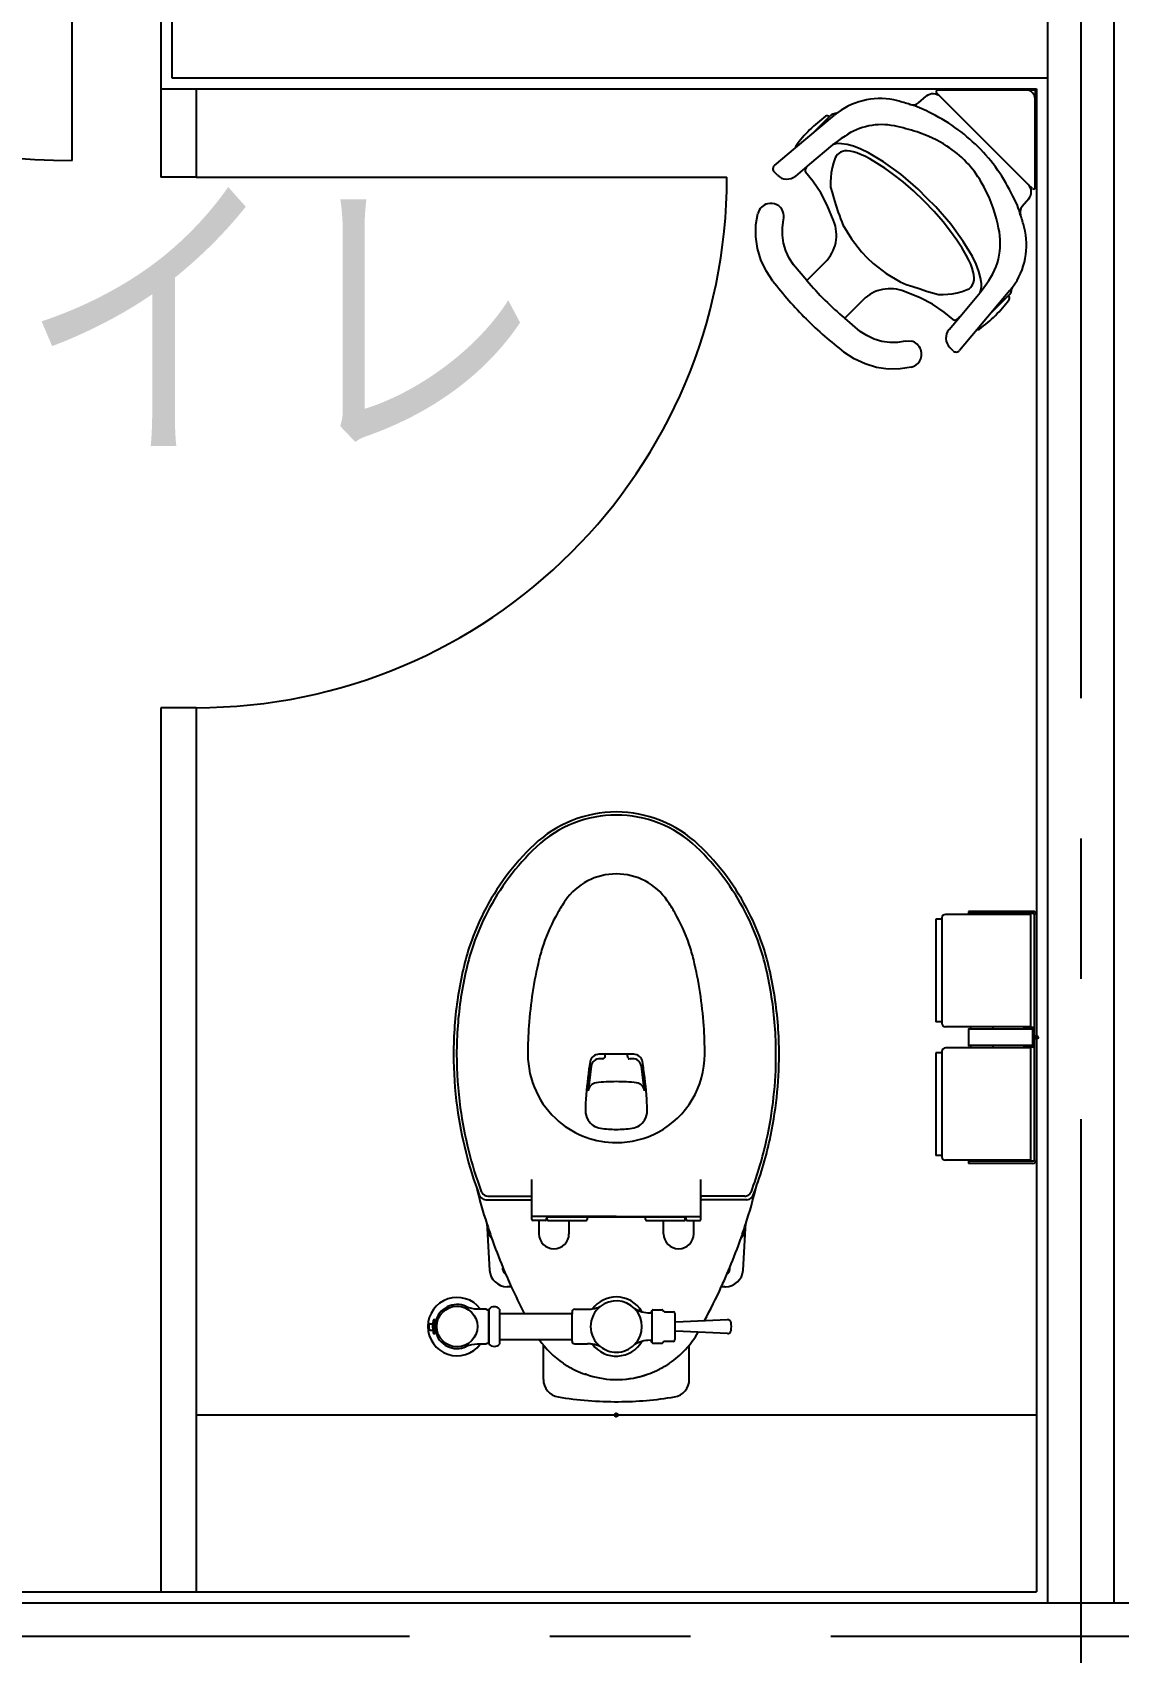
# Model space of a CAD drawing. Extents: x -119186 to 81195, y 1816 to 147180.
# Drawn here: x 28291 to 29519, y 32494 to 34326 of the extents above; entities that cross this region are included whole.
import ezdxf
from ezdxf.enums import TextEntityAlignment as Align

# ---------------------------------------------------------------- set-up
doc = ezdxf.new("R2010")
doc.units = 0
doc.header["$LTSCALE"] = 12.7
doc.header["$MEASUREMENT"] = 0
doc.header["$PDMODE"] = 1
doc.header["$PDSIZE"] = -2
doc.linetypes.add('CENTER', pattern=[2, 1.25, -0.25, 0.25, -0.25])
doc.layers.get('0').update_dxf_attribs({"linetype": 'CONTINUOUS'})
doc.layers.get('DEFPOINTS').update_dxf_attribs({"color": 1, "linetype": 'CONTINUOUS'})
for name, color, linetype in [('80_SHELL_TEXT', 7, 'CONTINUOUS'), ('A_建築（什器）', 8, 'CONTINUOUS'), ('A_建築（建具）', 2, 'CONTINUOUS'), ('A_建築（新設・仕上げ）', 2, 'CONTINUOUS'), ('A_建築（軽鉄下地）', 8, 'CONTINUOUS'), ('A_通り芯', 8, 'CENTER')]:
    doc.layers.add(name, color=color, linetype=linetype)
doc.styles.get("Standard").update_dxf_attribs({"font": 'txt', "bigfont": 'BIGFONT.SHX'})

# ---------------------------------------------------------------- blocks, each defined once
blk = doc.blocks.new('Toilet Paper Holder')
at = {"color": 0}
for p, q in [((-106.958, 133.5), (-114, 133.5)), ((-114, 133.5), (-114, 17.5)), ((-106.958, 135), (-106.958, 16)), ((-6.6, 139), (-102.958, 139)), ((-4, 142.5), (-77, 142.5)), ((-77, 142.5), (-77, 140)), ((-3.5, 140), (-77, 140)), ((-6.6, 12), (-6.6, 139)), ((-2.5, 139), (-2.5, -139)), ((0, 138.5), (0, -138.5)), ((0, 125.25), (0, 120.75)), ((0, 77.75), (0, 73.25)), ((0, 30.25), (0, 25.75)), ((-106.958, 17.5), (-114, 17.5)), ((-6.6, 12), (-102.958, 12)), ((-77, 8.75), (-77, -8.75)), ((-5, 9.25), (-76.5, 9.25)), ((-74.5, 12), (-74.5, 9.25)), ((-49.5, 12), (-49.5, 9.25)), ((-4.5, 11), (-14.5, 11)), ((-14.5, 11), (-14.5, 9.5)), ((-4.5, 9.5), (-14.5, 9.5)), ((-4.5, 8.75), (-4.5, -8.75)), ((-4, 9), (-4, -9)), ((-2.5, 9), (-2.5, -9)), ((-106.958, -17.5), (-114, -17.5)), ((-114, -17.5), (-114, -133.5)), ((-106.958, -16), (-106.958, -135)), ((-6.6, -12), (-102.958, -12)), ((-5, -9.25), (-76.5, -9.25)), ((-74.5, -9.25), (-74.5, -12)), ((-49.5, -9.25), (-49.5, -12)), ((-4.5, -9.5), (-14.5, -9.5)), ((-14.5, -9.5), (-14.5, -11)), ((-4.5, -11), (-14.5, -11)), ((-6.6, -139), (-6.6, -12)), ((0, -25.75), (0, -30.25)), ((0, -73.25), (0, -77.75)), ((0, -120.75), (0, -125.25)), ((-106.958, -133.5), (-114, -133.5)), ((-6.6, -139), (-102.958, -139)), ((-3.5, -140), (-77, -140)), ((-77, -140), (-77, -142.5)), ((-4, -142.5), (-77, -142.5))]:
    blk.add_line(p, q, dxfattribs=at)
for centre, radius, start, end in [((-102.958, 135), 4, 90, 180), ((-4, 138.5), 4, 0, 90), ((-3.5, 139), 1, 0, 90), ((-102.958, 16), 4, 180, 270), ((-76.5, 8.75), 0.5, 90, 180), ((-5, 8.75), 0.5, 0, 90), ((-4.5, 9), 2, 0, 90), ((-4.5, 9), 0.5, 0, 90), ((-102.958, -16), 4, 90, 180), ((-76.5, -8.75), 0.5, 180, 270), ((-5, -8.75), 0.5, 270, 0), ((-4.5, -9), 0.5, 270, 0), ((-4.5, -9), 2, 270, 0), ((-102.958, -135), 4, 180, 270), ((-4, -138.5), 4, 270, 0), ((-3.5, -139), 1, 270, 0)]:
    blk.add_arc(centre, radius, start, end, dxfattribs=at)
at = {"layer": 'DEFPOINTS'}
blk.add_circle((0, 0), 2, dxfattribs=at)
blk.add_point((0, 0), dxfattribs=at)

msp = doc.modelspace()

# ---------------------------------------------------------------- linework, layer by layer
at = {"layer": 'A_建築（什器）'}
for p, q in [((28436.16, 34262.64), (28436.16, 34162.64)), ((28476.16, 34262.64), (28476.16, 34162.64)), ((29292.58, 34246.65), (29301.5, 34254.14)), ((29317.7, 34253.43), (29313.2, 34257.93)), ((29316.77, 34261.08), (29314.5, 34261.08)), ((29315.81, 34261.08), (29314.5, 34261.08)), ((29315.81, 34262.64), (29350.81, 34262.64)), ((29315.81, 34261.08), (29315.81, 34262.64)), ((29350.81, 34261.08), (29315.81, 34261.08)), ((29332.54, 34261.08), (29316.77, 34261.08)), ((29416.7, 34154.43), (29317.7, 34253.43)), ((29350.81, 34261.08), (29336.66, 34261.08)), ((29350.81, 34262.64), (29350.81, 34261.08)), ((29414.6, 34261.08), (29350.81, 34261.08)), ((29424.6, 34261.08), (29350.81, 34261.08)), ((29424.6, 34261.08), (29424.6, 34187.28)), ((29424.6, 34187.28), (29424.6, 34251.08)), ((29153.74, 34195.97), (29197.65, 34232.81)), ((29193.67, 34232.73), (29191.9, 34230.97)), ((29199.9, 34235.1), (29195.91, 34234.03)), ((29191.9, 34230.97), (29173.55, 34212.62)), ((29129.9, 34175.97), (29153.74, 34195.97)), ((29195.56, 34199.18), (29169.34, 34177.19)), ((29195.56, 34199.18), (29195.1, 34198.82)), ((29200.96, 34203.18), (29195.56, 34199.18)), ((29199.4, 34200.33), (29195.56, 34199.18)), ((29202.81, 34200.57), (29199.4, 34200.33)), ((29205.43, 34206.27), (29200.96, 34203.18)), ((29205.77, 34200.5), (29202.81, 34200.57)), ((29209.72, 34209.1), (29205.43, 34206.27)), ((29212.05, 34199.63), (29205.77, 34200.5)), ((29213.79, 34211.69), (29209.72, 34209.1)), ((29219.43, 34197.63), (29212.05, 34199.63)), ((29227.58, 34194.49), (29219.43, 34197.63)), ((29236.13, 34190.35), (29227.58, 34194.49)), ((29169.34, 34177.19), (29153.58, 34163.97)), ((29196.6, 34178.94), (29195.05, 34173.14)), ((29198.7, 34184.58), (29196.6, 34178.94)), ((29199.78, 34186.59), (29198.7, 34184.58)), ((29201.2, 34188.37), (29199.78, 34186.59)), ((29202.88, 34189.82), (29201.2, 34188.37)), ((29204.72, 34190.93), (29202.88, 34189.82)), ((29206.84, 34191.76), (29204.72, 34190.93)), ((29209.34, 34192.3), (29206.84, 34191.76)), ((29212.2, 34192.47), (29209.34, 34192.3)), ((29215.42, 34192.19), (29212.2, 34192.47)), ((29219, 34191.45), (29215.42, 34192.19)), ((29222.97, 34190.21), (29219, 34191.45)), ((29227.36, 34188.47), (29222.97, 34190.21)), ((29232.22, 34186.22), (29227.36, 34188.47)), ((29237.61, 34183.4), (29232.22, 34186.22)), ((29253.3, 34180.05), (29236.13, 34190.35)), ((29245.72, 34178.66), (29237.61, 34183.4)), ((29254.71, 34172.81), (29245.72, 34178.66)), ((29272.66, 34165.87), (29253.3, 34180.05)), ((29424.6, 34187.28), (29424.6, 34173.14)), ((29424.6, 34187.28), (29426.16, 34187.28)), ((29424.6, 34152.28), (29424.6, 34187.28)), ((29426.16, 34187.28), (29426.16, 34152.28)), ((28476.16, 34162.64), (28436.16, 34162.64)), ((28476.16, 34162.64), (29076.16, 34162.64)), ((29133.33, 34164.86), (29129.58, 34168.6)), ((29173.45, 34158.24), (29165.04, 34168.49)), ((29182.38, 34144.88), (29173.45, 34158.24)), ((29193.65, 34162.43), (29193.38, 34157.34)), ((29194.11, 34167.46), (29193.65, 34162.43)), ((29195.05, 34173.14), (29194.11, 34167.46)), ((29264.58, 34165.74), (29254.71, 34172.81)), ((29275.34, 34157.26), (29264.58, 34165.74)), ((29292.37, 34148.9), (29272.66, 34165.87)), ((29424.6, 34169.02), (29424.6, 34154.16)), ((29189.64, 34131.07), (29182.38, 34144.88)), ((29193.38, 34157.34), (29193.32, 34151.53)), ((29193.32, 34151.53), (29195.04, 34145.41)), ((29195.04, 34145.41), (29197.1, 34138.65)), ((29286.92, 34147.23), (29275.34, 34157.26)), ((29299.06, 34135.67), (29286.92, 34147.23)), ((29302.29, 34139.02), (29292.37, 34148.9)), ((29421.45, 34149.68), (29416.7, 34154.43)), ((29424.6, 34154.16), (29424.6, 34152.28)), ((29424.6, 34152.28), (29424.6, 34150.98)), ((29424.6, 34150.98), (29424.6, 34152.28)), ((29426.16, 34152.28), (29424.6, 34152.28)), ((29109.03, 34108.6), (29111.18, 34121.62)), ((29196.81, 34113.54), (29189.64, 34131.07)), ((29197.1, 34138.65), (29199.46, 34131.17)), ((29199.46, 34131.17), (29202.12, 34122.88)), ((29202.12, 34122.88), (29203.29, 34119.34)), ((29310.51, 34123.65), (29299.06, 34135.67)), ((29312.18, 34129.1), (29302.29, 34139.02)), ((29320.53, 34112.07), (29310.51, 34123.65)), ((29329.15, 34109.39), (29312.18, 34129.1)), ((29417.41, 34138.23), (29409.92, 34129.31)), ((29108.89, 34095.29), (29109.03, 34108.6)), ((29138.85, 34096.89), (29138.89, 34105.76)), ((29138.89, 34105.76), (29140.31, 34114.45)), ((29203.29, 34119.34), (29204.57, 34115.61)), ((29204.57, 34115.61), (29205.93, 34112.01)), ((29205.93, 34112.01), (29207.36, 34108.82)), ((29207.36, 34108.82), (29216.87, 34092.83)), ((29329.01, 34101.31), (29320.53, 34112.07)), ((29343.32, 34090.03), (29329.15, 34109.39)), ((29110.78, 34081.98), (29108.89, 34095.29)), ((29140.17, 34088.03), (29138.85, 34096.89)), ((29142.81, 34079.39), (29140.17, 34088.03)), ((29216.87, 34092.83), (29228.31, 34078.13)), ((29336.09, 34091.44), (29329.01, 34101.31)), ((29341.94, 34082.44), (29336.09, 34091.44)), ((29353.62, 34072.86), (29343.32, 34090.03)), ((29114.67, 34069), (29110.78, 34081.98)), ((29120.46, 34056.64), (29114.67, 34069)), ((29146.71, 34071.16), (29142.81, 34079.39)), ((29151.51, 34063.49), (29146.71, 34071.16)), ((29166.63, 34045.78), (29187.35, 34066.5)), ((29228.31, 34078.13), (29234.85, 34071.58)), ((29234.85, 34071.58), (29241.4, 34065.03)), ((29346.67, 34074.34), (29341.94, 34082.44)), ((29349.49, 34068.95), (29346.67, 34074.34)), ((29351.75, 34064.09), (29349.49, 34068.95)), ((29357.76, 34064.3), (29353.62, 34072.86)), ((29128.03, 34045.21), (29120.46, 34056.64)), ((29166.63, 34045.78), (29151.51, 34063.49)), ((29241.4, 34065.03), (29256.1, 34053.6)), ((29256.1, 34053.6), (29272.09, 34044.09)), ((29353.49, 34059.69), (29351.75, 34064.09)), ((29354.72, 34055.73), (29353.49, 34059.69)), ((29355.47, 34052.15), (29354.72, 34055.73)), ((29355.74, 34048.93), (29355.47, 34052.15)), ((29355.58, 34046.06), (29355.74, 34048.93)), ((29360.91, 34056.15), (29357.76, 34064.3)), ((29362.9, 34048.77), (29360.91, 34056.15)), ((29363.77, 34042.5), (29362.9, 34048.77)), ((29272.09, 34044.09), (29275.28, 34042.66)), ((29275.28, 34042.66), (29278.88, 34041.3)), ((29294.59, 34026.12), (29277.06, 34033.29)), ((29278.88, 34041.3), (29282.61, 34040.01)), ((29282.61, 34040.01), (29286.15, 34038.85)), ((29286.15, 34038.85), (29294.44, 34036.19)), ((29294.44, 34036.19), (29301.93, 34033.83)), ((29301.93, 34033.83), (29308.68, 34031.76)), ((29308.68, 34031.76), (29315.48, 34030.02)), ((29315.48, 34030.02), (29320.61, 34030.11)), ((29320.61, 34030.11), (29325.71, 34030.38)), ((29325.71, 34030.38), (29330.74, 34030.83)), ((29330.74, 34030.83), (29336.41, 34031.78)), ((29336.41, 34031.78), (29342.21, 34033.33)), ((29339.69, 34005.15), (29362.45, 34032.29)), ((29342.21, 34033.33), (29347.85, 34035.43)), ((29347.85, 34035.43), (29349.87, 34036.51)), ((29349.87, 34036.51), (29351.64, 34037.93)), ((29351.64, 34037.93), (29353.1, 34039.61)), ((29353.1, 34039.61), (29354.2, 34041.45)), ((29354.2, 34041.45), (29355.03, 34043.56)), ((29355.03, 34043.56), (29355.58, 34046.06)), ((29396.09, 34034.38), (29359.1, 33990.3)), ((29362.09, 34031.83), (29362.45, 34032.29)), ((29362.45, 34032.29), (29366.45, 34037.69)), ((29362.45, 34032.29), (29363.6, 34036.13)), ((29363.6, 34036.13), (29363.85, 34039.54)), ((29363.85, 34039.54), (29363.77, 34042.5)), ((29366.45, 34037.69), (29369.55, 34042.16)), ((29394.19, 34028.58), (29396.01, 34030.39)), ((29397.3, 34032.63), (29398.37, 34036.62)), ((29230.02, 34023.83), (29209.32, 34003.13)), ((29308.4, 34018.86), (29294.59, 34026.12)), ((29321.76, 34009.93), (29308.4, 34018.86)), ((29375.89, 34010.28), (29394.19, 34028.58)), ((29226.76, 33988.24), (29209.32, 34003.13)), ((29332.01, 34001.52), (29321.76, 34009.93)), ((29327.25, 33990.3), (29339.69, 34005.15)), ((29234.43, 33983.44), (29226.76, 33988.24)), ((29242.66, 33979.54), (29234.43, 33983.44)), ((29251.3, 33976.9), (29242.66, 33979.54)), ((29260.16, 33975.58), (29251.3, 33976.9)), ((29269.04, 33975.62), (29260.16, 33975.58)), ((29277.72, 33977.04), (29269.04, 33975.62)), ((29277.72, 33977.04), (29281.15, 33977.47)), ((29281.15, 33977.47), (29284.41, 33977.15)), ((29359.1, 33990.3), (29339.24, 33966.63)), ((29219.91, 33957.19), (29208.48, 33964.75)), ((29232.27, 33951.4), (29219.91, 33957.19)), ((29331.88, 33966.31), (29328.13, 33970.06)), ((29245.25, 33947.51), (29232.27, 33951.4)), ((29258.56, 33945.62), (29245.25, 33947.51)), ((29271.88, 33945.75), (29258.56, 33945.62)), ((29284.89, 33947.91), (29271.88, 33945.75)), ((28436.16, 33562.64), (28436.16, 32562.64)), ((28476.16, 33562.64), (28436.16, 33562.64)), ((28476.16, 33562.64), (28476.16, 32562.64)), ((28938.66, 33170.64), (28931.51, 33170.64)), ((28951.16, 33170.64), (28938.66, 33170.64)), ((28938.66, 33168.64), (28938.66, 33170.64)), ((28963.66, 33170.64), (28951.16, 33170.64)), ((28963.66, 33168.64), (28963.66, 33170.64)), ((28970.81, 33170.64), (28963.66, 33170.64)), ((28922.84, 33157.2), (28922.3, 33153.64)), ((28935.66, 33165.64), (28932.72, 33165.64)), ((28964.66, 33165.64), (28965.3, 33165.64)), ((28969.6, 33165.64), (28966.66, 33165.64)), ((28980.02, 33153.64), (28979.48, 33157.2)), ((28855.66, 33009.14), (28855.66, 33028.81)), ((29046.66, 33010.14), (29046.66, 33028.81)), ((28803.8, 33006.14), (28854.66, 33006.14)), ((28806.03, 33010.14), (28854.66, 33010.14)), ((28855.66, 33005.14), (28855.66, 33009.14)), ((28855.66, 32991.42), (28855.66, 33005.14)), ((29046.66, 33009.14), (29046.66, 33010.14)), ((29046.66, 33005.14), (29046.66, 33009.14)), ((29046.66, 32991.42), (29046.66, 33005.14)), ((29096.29, 33010.14), (29047.66, 33010.14)), ((29096.49, 33006.14), (29047.66, 33006.14)), ((29098.53, 33006.14), (29096.49, 33006.14)), ((28855.66, 32983.64), (28855.66, 32991.42)), ((28951.16, 32987.31), (28855.66, 32987.31)), ((28872.16, 32984.11), (28872.16, 32985.41)), ((28873.16, 32983.64), (28873.16, 32986.41)), ((28918.16, 32986.41), (28873.16, 32986.41)), ((28918.16, 32986.41), (28918.16, 32983.64)), ((28984.16, 32986.41), (28918.16, 32986.41)), ((28951.16, 32987.31), (29046.66, 32987.31)), ((29029.16, 32986.41), (28984.16, 32986.41)), ((28984.16, 32983.64), (28984.16, 32986.41)), ((29029.16, 32983.64), (29029.16, 32986.41)), ((29030.16, 32983.64), (29030.16, 32985.41)), ((29046.66, 32983.64), (29046.66, 32991.42)), ((28804.82, 32978.78), (28805.12, 32973.37)), ((28805.12, 32973.37), (28807.92, 32926.36)), ((28863.66, 32982.64), (28856.66, 32982.64)), ((28871.16, 32982.64), (28863.66, 32982.64)), ((28863.66, 32982.64), (28863.66, 32967.64)), ((28872.16, 32983.64), (28872.16, 32984.11)), ((28874.16, 32982.64), (28897.66, 32982.64)), ((28897.66, 32982.64), (28897.66, 32967.64)), ((28897.66, 32982.64), (28917.16, 32982.64)), ((28985.16, 32982.64), (29004.66, 32982.64)), ((29004.66, 32967.64), (29004.66, 32982.64)), ((29004.66, 32982.64), (29014.16, 32982.64)), ((29014.16, 32982.64), (29028.16, 32982.64)), ((29031.16, 32982.64), (29038.66, 32982.64)), ((29038.66, 32967.64), (29038.66, 32982.64)), ((29038.66, 32982.64), (29045.66, 32982.64)), ((29094.4, 32926.36), (29097.21, 32973.37)), ((29097.21, 32973.37), (29097.5, 32978.78)), ((29076.58, 32922.7), (29079.38, 32929.37)), ((28828.66, 32907.64), (28827.88, 32907.64)), ((29073.67, 32907.64), (29074.45, 32907.64)), ((28793.93, 32882.64), (28797.41, 32882.64)), ((28797.41, 32882.64), (28804.46, 32882.64)), ((28804.46, 32882.64), (28804.46, 32881.64)), ((28804.46, 32881.64), (28807.16, 32881.64)), ((28807.16, 32882.39), (28807.16, 32842.89)), ((28807.16, 32843.64), (28807.16, 32881.64)), ((28819.16, 32882.39), (28819.16, 32877.39)), ((28819.16, 32877.39), (28902.16, 32877.39)), ((28819.16, 32877.39), (28819.16, 32847.89)), ((28901.16, 32846.54), (28901.16, 32878.73)), ((28904.16, 32882.14), (28918.58, 32882.14)), ((28991.66, 32880.14), (28991.16, 32880.14)), ((28991.66, 32880.14), (28991.66, 32881.14)), ((28991.66, 32845.14), (28991.66, 32880.14)), ((28992.29, 32881.64), (29003.04, 32881.64)), ((29005.65, 32879.39), (29015.36, 32879.39)), ((29017.36, 32877.39), (29017.36, 32868.05)), ((28739.66, 32862.64), (28739.66, 32864.64)), ((28739.66, 32859.64), (28739.66, 32862.64)), ((28740.66, 32865.64), (28743.65, 32865.64)), ((28740.66, 32858.64), (28743.72, 32858.64)), ((28745.04, 32870.64), (28746.16, 32870.64)), ((28746.16, 32868.39), (28746.16, 32870.64)), ((28746.16, 32862.64), (28746.16, 32868.39)), ((28746.16, 32856.89), (28746.16, 32862.64)), ((28746.16, 32854.64), (28746.16, 32856.89)), ((28746.66, 32867.89), (28746.78, 32867.89)), ((28746.66, 32857.39), (28746.78, 32857.39)), ((29017.36, 32868.05), (29017.36, 32857.23)), ((29017.36, 32857.23), (29017.36, 32847.89)), ((29018.44, 32867.95), (29076.73, 32870.5)), ((29076.73, 32854.78), (29018.44, 32857.32)), ((28745.04, 32854.64), (28746.16, 32854.64)), ((28797.41, 32842.64), (28793.93, 32842.64)), ((28804.46, 32842.64), (28797.41, 32842.64)), ((28804.46, 32843.64), (28804.46, 32842.64)), ((28807.16, 32843.64), (28804.46, 32843.64)), ((28819.16, 32847.89), (28901.16, 32847.89)), ((28819.16, 32847.89), (28819.16, 32842.89)), ((28868.66, 32802.81), (28868.66, 32841.74)), ((28901.16, 32846.14), (28901.16, 32846.54)), ((28904.16, 32843.14), (28918.58, 32843.14)), ((28991.16, 32845.14), (28991.66, 32845.14)), ((28991.66, 32844.14), (28991.66, 32845.14)), ((29003.04, 32843.64), (28992.29, 32843.64)), ((29015.36, 32845.89), (29005.65, 32845.89)), ((29033.66, 32802.81), (29033.66, 32841.74)), ((29033.66, 32802.81), (29033.66, 32841.74)), ((28915.91, 32808.64), (28916.94, 32808.64)), ((28916.94, 32808.64), (28915.91, 32808.64)), ((28915.91, 32808.64), (28916.94, 32808.64)), ((28916.94, 32808.64), (28915.91, 32808.64)), ((28476.16, 32762.64), (29426.16, 32762.64))]:
    msp.add_line(p, q, dxfattribs=at)
for centre, radius in [((28771.16, 32862.64), 23), ((28951.16, 32762.64), 2)]:
    msp.add_circle(centre, radius, dxfattribs=at)
at = {"layer": 'A_建築（什器）', "linetype": 'Continuous'}
msp.add_circle((28951.16, 32762.64), 2, dxfattribs=at)
at = {"layer": 'A_建築（什器）'}
for centre, radius, start, end in [((29249.07, 34171.53), 80, 75.34274, 126.42514), ((29309.22, 34244.94), 12, 44.99662, 129.99999), ((29314.5, 34259.23), 1.84, 90, 225), ((29414.6, 34251.08), 10, 0, 90), ((29275.76, 34110.11), 150, 125.92333, 135), ((29189.51, 34229.15), 3, 37.20989, 125.92626), ((29197.2, 34229.2), 5, 105.00111, 135), ((29249.07, 34171.53), 80, 126.42518, 129.99979), ((29198.6, 34239.93), 5, 285.00133, 306.40232), ((29222.64, 34068.56), 186.31, 71.11702, 75.49289), ((29286.15, 34254.31), 10, 251.2641, 310.00218), ((29262.5, 34163.51), 83.86, 59.99298, 75.89201), ((29218.71, 34055.44), 200, 44.98845, 64.61781), ((29289.02, 34098.8), 167.39, 135.47246, 143.60425), ((29250.99, 34149.8), 72.25, 78.40323, 124.8359), ((29209.54, 33957.12), 269.34, 72.35302, 78.00573), ((29243.37, 34070.37), 151.17, 57.4091, 71.56038), ((29156.72, 34196.36), 3, 144.08425, 187.43058), ((29261.17, 34097.76), 118.51, 30.07614, 57.52406), ((29218.71, 34055.44), 200, 25.3822, 45.01155), ((29196.66, 34150.01), 38.54, 135.13773, 145.57135), ((28476.16, 34162.64), 600, 270, 0), ((29133.12, 34172.14), 5, 130.00376, 225), ((29143.94, 34175.46), 15, 225.0027, 309.99973), ((29167.57, 34170.27), 3.1, 150.55603, 215.26469), ((29224.17, 34075.63), 161.61, 12.03351, 30.29147), ((29326.78, 34099.23), 83.86, 14.10801, 30.007), ((29408.22, 34145.94), 12, 319.9999, 45), ((29422.76, 34150.98), 1.84, 225, 0), ((29125.74, 34118.03), 15, 103.71856, 166.16387), ((29125.74, 34118.03), 15, 22.99591, 103.71755), ((29125.74, 34118.03), 15, 346.16108, 22.99596), ((29417.58, 34122.88), 10, 139.99775, 198.73572), ((29156.71, 34097.14), 43.32, 314.99906, 22.24641), ((29307.26, 34087.94), 77.96, 350.00953, 15.92208), ((29334.8, 34085.8), 80, 323.57484, 14.65655), ((29231.83, 34059.37), 186.31, 14.50711, 18.88327), ((29309.56, 34088.5), 75.8, 322.31211, 349.28776), ((29480.87, 34317.6), 445.75, 217.6678, 225.02272), ((29424.54, 34261.24), 336.06, 219.87475, 225.0264), ((29260.66, 33993.19), 43.32, 67.75235, 135), ((29392.47, 34033.93), 5, 315.0081, 345.00215), ((29334.8, 34085.8), 80, 320.00026, 323.57486), ((29403.2, 34035.33), 5, 143.59724, 164.99919), ((29424.54, 34261.24), 336.06, 225.0264, 230.17828), ((29273.63, 34112.23), 150, 314.99973, 324.07637), ((29392.68, 34025.99), 3, 324.06964, 59.67484), ((29480.87, 34317.6), 445.75, 225.02272, 232.33222), ((29333.8, 34004.05), 3.1, 234.74971, 299.46049), ((29316.7, 34027.2), 31.86, 305.76488, 316.19924), ((29262.32, 34125.5), 167.39, 306.39574, 314.52754), ((29281.31, 33962.47), 15, 19.80861, 78.05704), ((29338.74, 33980.66), 15, 139.99771, 225), ((29359.88, 33993.19), 3, 254.93527, 305.93052), ((29281.31, 33962.47), 15, 326.76751, 19.80851), ((29335.41, 33969.85), 5, 225, 319.99782), ((29281.31, 33962.47), 15, 283.83503, 326.76653), ((28951.16, 33309.64), 135, 90, 133.53571), ((28951.16, 33309.64), 135, 46.46429, 90), ((28951.16, 33309.64), 131.5, 46.46429, 133.53571), ((29051.04, 33204.52), 280, 133.53571, 153.16259), ((28851.29, 33204.52), 280, 26.83741, 46.46429), ((29051.04, 33204.52), 276.5, 133.53571, 152.79504), ((28851.29, 33204.52), 276.5, 27.20496, 46.46429), ((28951.16, 33304.64), 70, 90, 145.46279), ((28951.16, 33304.64), 70, 34.53721, 90), ((29058.25, 33230.94), 200, 145.46279, 150.00192), ((28844.07, 33230.94), 200, 29.99808, 34.53721), ((29051.04, 33204.52), 280, 153.16259, 161.16227), ((29051.04, 33204.52), 276.5, 152.79504, 160.91465), ((29058.25, 33230.94), 200, 150.00192, 161.33881), ((28844.07, 33230.94), 200, 18.66119, 29.99808), ((28851.29, 33204.52), 276.5, 19.08535, 27.20496), ((28851.29, 33204.52), 280, 18.83773, 26.83741), ((29051.04, 33204.52), 280, 161.16227, 166.945), ((29051.04, 33204.52), 276.5, 160.91465, 166.945), ((29058.25, 33230.94), 200, 161.33881, 166.59022), ((28844.07, 33230.94), 200, 13.40978, 18.66119), ((28851.29, 33204.52), 276.5, 13.055, 19.08535), ((28851.29, 33204.52), 280, 13.055, 18.83773), ((29197.16, 33170.64), 430, 166.945, 175.69326), ((29197.16, 33170.64), 426.5, 166.945, 175.65786), ((29311.16, 33170.64), 460, 166.59022, 175.97467), ((28591.16, 33170.64), 460, 4.02522, 13.40978), ((28705.16, 33170.64), 426.5, 4.34191, 13.055), ((28705.16, 33170.64), 430, 4.3065, 13.055), ((29197.16, 33170.64), 430, 175.69326, 180), ((29197.16, 33170.64), 426.5, 175.65786, 180), ((29311.16, 33170.64), 460, 175.97467, 180), ((28591.16, 33170.64), 460, 0, 4.02522), ((28705.16, 33170.64), 426.5, 0, 4.34191), ((28705.16, 33170.64), 430, 0, 4.3065), ((29217.16, 33170.64), 450, 180, 187.6598), ((29217.16, 33170.64), 446.5, 180, 187.7936), ((28951.16, 33170.64), 100, 180, 229.57408), ((28931.51, 33160.64), 10, 90, 170.35042), ((28935.66, 33168.64), 3, 270, 0), ((28966.66, 33168.64), 3, 180, 270), ((28970.81, 33160.64), 10, 9.64958, 90), ((28951.16, 33170.64), 100, 298.29781, 0), ((28685.16, 33170.64), 446.5, 347.4775, 0), ((28685.16, 33170.64), 450, 347.55197, 0), ((29316, 33095.27), 400.01, 171.60937, 177.15284), ((29316, 33095.27), 398.01, 171.5669, 175.10268), ((29316, 33095.27), 400.01, 170.35042, 171.60937), ((28932.72, 33155.64), 10, 90, 171.04844), ((28969.6, 33155.64), 10, 8.95156, 90), ((28586.32, 33095.27), 398.01, 4.89732, 8.4331), ((28586.32, 33095.27), 400.01, 8.39063, 9.64958), ((28586.32, 33095.27), 400.01, 2.84716, 8.39063), ((28929.41, 33128.39), 10, 96.57296, 175.10268), ((28951.16, 32939.64), 200, 90, 96.57296), ((28951.16, 32939.64), 200, 83.42704, 90), ((28972.91, 33128.39), 10, 4.89732, 83.42704), ((29316, 33095.27), 400.01, 177.15284, 178.35195), ((28586.32, 33095.27), 400.01, 1.64805, 2.84716), ((29217.16, 33170.64), 450, 187.6598, 200.7366), ((29217.16, 33170.64), 446.5, 187.7936, 200.35138), ((28936.16, 33106.77), 20, 180, 211.78833), ((28936.16, 33106.77), 20, 211.78833, 261.37307), ((28966.16, 33106.77), 20, 278.62693, 328.21167), ((28966.16, 33106.77), 20, 328.21167, 0), ((28951.16, 33170.64), 100, 229.57408, 270), ((28951.16, 33205.64), 120, 261.37307, 270), ((28951.16, 33205.64), 120, 270, 278.62693), ((28951.16, 33170.64), 100, 270, 298.29781), ((28685.16, 33170.64), 446.5, 339.64862, 347.4775), ((28685.16, 33170.64), 450, 339.2634, 347.55197), ((29423.67, 33177.64), 650.01, 193.98387, 197.81429), ((28803.8, 33014.14), 8, 200.7366, 247.95063), ((28806.03, 33018.14), 8, 200.35138, 213.25439), ((28806.03, 33018.14), 8, 213.25439, 270), ((28803.8, 33014.14), 8, 247.95063, 270), ((28854.66, 33009.14), 1, 0, 90), ((28854.66, 33005.14), 1, 0, 90), ((29047.66, 33009.14), 1, 90, 180), ((29047.66, 33005.14), 1, 90, 180), ((29096.29, 33018.14), 8, 270, 283.44646), ((28478.65, 33177.64), 650.01, 342.18571, 346.01613), ((29096.29, 33018.14), 8, 283.44646, 326.74561), ((29098.53, 33014.14), 8, 270, 292.04937), ((29098.53, 33014.14), 8, 292.04937, 339.2634), ((29096.29, 33018.14), 8, 326.74561, 339.64862), ((28873.16, 32985.41), 1, 90, 180), ((29029.16, 32985.41), 1, 0, 90), ((29423.67, 33177.64), 650.01, 197.81429, 199.28283), ((28820.1, 32974.19), 15, 183.14023, 228.33403), ((28856.66, 32983.64), 1, 180, 270), ((28880.66, 32967.64), 17, 180, 0), ((28871.16, 32983.64), 1, 270, 0), ((28874.16, 32983.64), 1, 180, 270), ((28917.16, 32983.64), 1, 270, 0), ((28985.16, 32983.64), 1, 180, 270), ((29021.66, 32967.64), 17, 180, 0), ((29028.16, 32983.64), 1, 270, 0), ((29031.16, 32983.64), 1, 180, 270), ((29045.66, 32983.64), 1, 270, 0), ((28478.65, 33177.64), 650.01, 340.71717, 342.18571), ((29082.23, 32974.19), 15, 311.66597, 356.85977), ((29423.67, 33177.64), 650.01, 199.28283, 202.45439), ((28478.65, 33177.64), 650.01, 337.54561, 340.71717), ((28827.88, 32927.64), 20, 183.67996, 270), ((28828.16, 32927.64), 5.5, 161.62356, 243.92326), ((29423.67, 33177.64), 650.01, 202.45439, 204.5612), ((28478.65, 33177.64), 650.01, 335.4388, 336.90757), ((29074.44, 32927.64), 20, 270.00022, 356.32026), ((29074.16, 32927.64), 5.5, 296.07674, 18.37644), ((28771.16, 32862.64), 33, 37.30521, 322.69479), ((28828.66, 32867.64), 40, 84.52938, 90), ((29423.67, 33177.64), 650.01, 204.5612, 207.51127), ((28951.16, 32862.64), 33.46, 90, 143.34071), ((28951.16, 32862.64), 33.46, 30.21774, 90), ((28478.65, 33177.64), 650.01, 331.68914, 335.4388), ((29073.67, 32867.64), 40, 90, 95.47062), ((28771.16, 32862.64), 24.94, 65.51864, 167.8476), ((28793.93, 32912.64), 30, 245.5192, 270.00025), ((28813.16, 32877.22), 7.92, 40.75287, 139.24713), ((28904.16, 32879.14), 3, 89.99636, 187.77976), ((28904.16, 32879.14), 3, 215.69531, 215.69532), ((28918.58, 32917.14), 35, 270.00075, 279.45388), ((28951.16, 32862.64), 29, 128.75719, 231.24397), ((28918.58, 32917.14), 35, 279.45245, 294.35256), ((28951.16, 32862.64), 29, 44.80312, 128.75744), ((28951.16, 32862.64), 29, 315.19708, 44.80292), ((28989.66, 32913.14), 35, 239.2022, 254.10348), ((28989.66, 32913.14), 35, 254.10348, 268.93134), ((28989.16, 32880.14), 2, 265.52869, 0.00062), ((28997.66, 32874.26), 9.12, 126.07767, 131.11202), ((28997.66, 32874.26), 9.12, 48.88549, 53.92081), ((29005.65, 32881.39), 2, 187.18439, 270), ((29015.36, 32877.39), 2, 0.00006, 89.99991), ((28740.66, 32864.64), 1, 89.99911, 179.99911), ((28740.66, 32859.64), 1, 180.00178, 270), ((28795.56, 32862.64), 52, 172.11097, 187.88903), ((28745.04, 32869.64), 1, 90, 172.11097), ((28746.66, 32868.39), 0.5, 180, 270), ((28746.66, 32856.89), 0.5, 90, 180), ((28771.16, 32862.64), 24.94, 167.8476, 192.15239), ((28771.16, 32862.64), 24.94, 192.15239, 294.48136), ((29018.26, 32871.95), 4, 256.99668, 272.50118), ((29018.26, 32853.33), 4, 87.49882, 103.00274), ((29076.9, 32866.5), 4, 10.60974, 92.50409), ((29076.9, 32858.78), 4, 267.50204, 349.40769), ((29056.26, 32862.64), 25, 349.40769, 10.60974), ((28745.04, 32855.64), 1, 187.88903, 270), ((28793.93, 32812.64), 30, 89.99975, 114.4808), ((28813.16, 32848.06), 7.92, 220.75287, 319.24713), ((28951.16, 32909.22), 106.58, 215.12967, 235.73926), ((28904.16, 32846.14), 3, 179.99126, 270.0102), ((28918.51, 32807.83), 35.3, 80.51105, 89.89321), ((28951.16, 32862.64), 33.46, 216.67556, 329.78226), ((28918.51, 32807.83), 35.3, 65.75149, 80.51105), ((28951.16, 32862.64), 29, 231.24369, 269.99967), ((28951.16, 32862.64), 29, 270, 315.19708), ((28989.66, 32812.14), 35, 105.89652, 120.7978), ((28989.66, 32812.14), 35, 90.67083, 105.89652), ((28989.16, 32845.14), 2, 0, 87.50546), ((28997.66, 32851.01), 9.12, 228.88798, 233.92247), ((28997.66, 32851.01), 9.13, 306.07725, 311.11253), ((29005.65, 32843.89), 2, 90, 172.8167), ((28951.16, 32909.22), 106.58, 304.26074, 330.1849), ((29015.36, 32847.89), 2, 270, 0), ((28951.16, 32909.22), 106.58, 235.73926, 237.68073), ((28951.16, 32909.22), 106.58, 235.73926, 237.68073), ((28951.16, 32909.22), 106.58, 302.31927, 304.26074), ((28888.66, 32802.81), 20, 180, 260.53334), ((28951.16, 32909.22), 106.58, 237.68073, 244.52178), ((28951.16, 32909.22), 106.58, 237.68073, 244.52178), ((28951.16, 32909.22), 106.58, 244.52178, 250.6832), ((28951.16, 32909.22), 106.58, 244.52178, 250.6832), ((28952.14, 32908.8), 106.17, 250.63813, 267.85067), ((28952.14, 32908.8), 106.17, 250.63813, 267.85067), ((28951.35, 32908.51), 105.85, 268.27426, 289.34733), ((28951.16, 32909.22), 106.58, 271.61244, 289.3168), ((28951.16, 32909.22), 106.58, 289.3168, 295.47822), ((28951.16, 32909.22), 106.58, 289.3168, 295.47822), ((28951.16, 32909.22), 106.58, 295.47822, 302.31927), ((28951.16, 32909.22), 106.58, 295.47822, 302.31927), ((29013.66, 32802.81), 20, 279.46666, 0), ((28950.61, 33173.34), 395.67, 260.50963, 270.39083), ((28951.82, 33172.48), 394.8, 270.21537, 279.49517)]:
    msp.add_arc(centre, radius, start, end, dxfattribs=at)
msp.add_point((28951.16, 32762.64), dxfattribs=at)
msp.add_point((28951.16, 32762.64), dxfattribs=at)
at = {"layer": 'A_建築（建具）'}
msp.add_line((28336.16, 34181.64), (28336.16, 35005.64), dxfattribs=at)
msp.add_arc((28336.16, 35005.64), 824, 180, 270, dxfattribs=at)
at = {"layer": 'A_建築（新設・仕上げ）'}
for p, q in [((28436.16, 35012.64), (28436.16, 34262.64)), ((28436.16, 34262.64), (29426.16, 34262.64)), ((29426.16, 34262.64), (29426.16, 32562.64)), ((26906.16, 32562.64), (29426.16, 32562.64))]:
    msp.add_line(p, q, dxfattribs=at)
at = {"layer": 'A_建築（軽鉄下地）', "color": 8, "ltscale": 50}
for p, q in [((29438.66, 35680.64), (29438.66, 32550.14)), ((29513.66, 35680.64), (29513.66, 32550.14)), ((28448.66, 35025.14), (28448.66, 34275.14)), ((28448.66, 34275.14), (29438.66, 34275.14)), ((24356.16, 32550.14), (31556.16, 32550.14))]:
    msp.add_line(p, q, dxfattribs=at)
at = {"layer": 'A_通り芯', "color": 8, "ltscale": 50}
for p, q in [((29476.16, 38177.28), (29476.16, 32306.77)), ((24113.59, 32512.64), (32273.14, 32512.64))]:
    msp.add_line(p, q, dxfattribs=at)

# ---------------------------------------------------------------- block references
at = {"layer": 'A_建築（什器）'}
msp.add_blockref('Toilet Paper Holder', (29426.16, 33189.75), dxfattribs=at)

# ---------------------------------------------------------------- texts
at = {"layer": '80_SHELL_TEXT', "color": 0, "width": 0.9}
msp.add_text('男子トイレ', height=300, dxfattribs=at).set_placement((27385, 34140.87), align=Align.TOP_LEFT)

doc.saveas('drawing.dxf')
